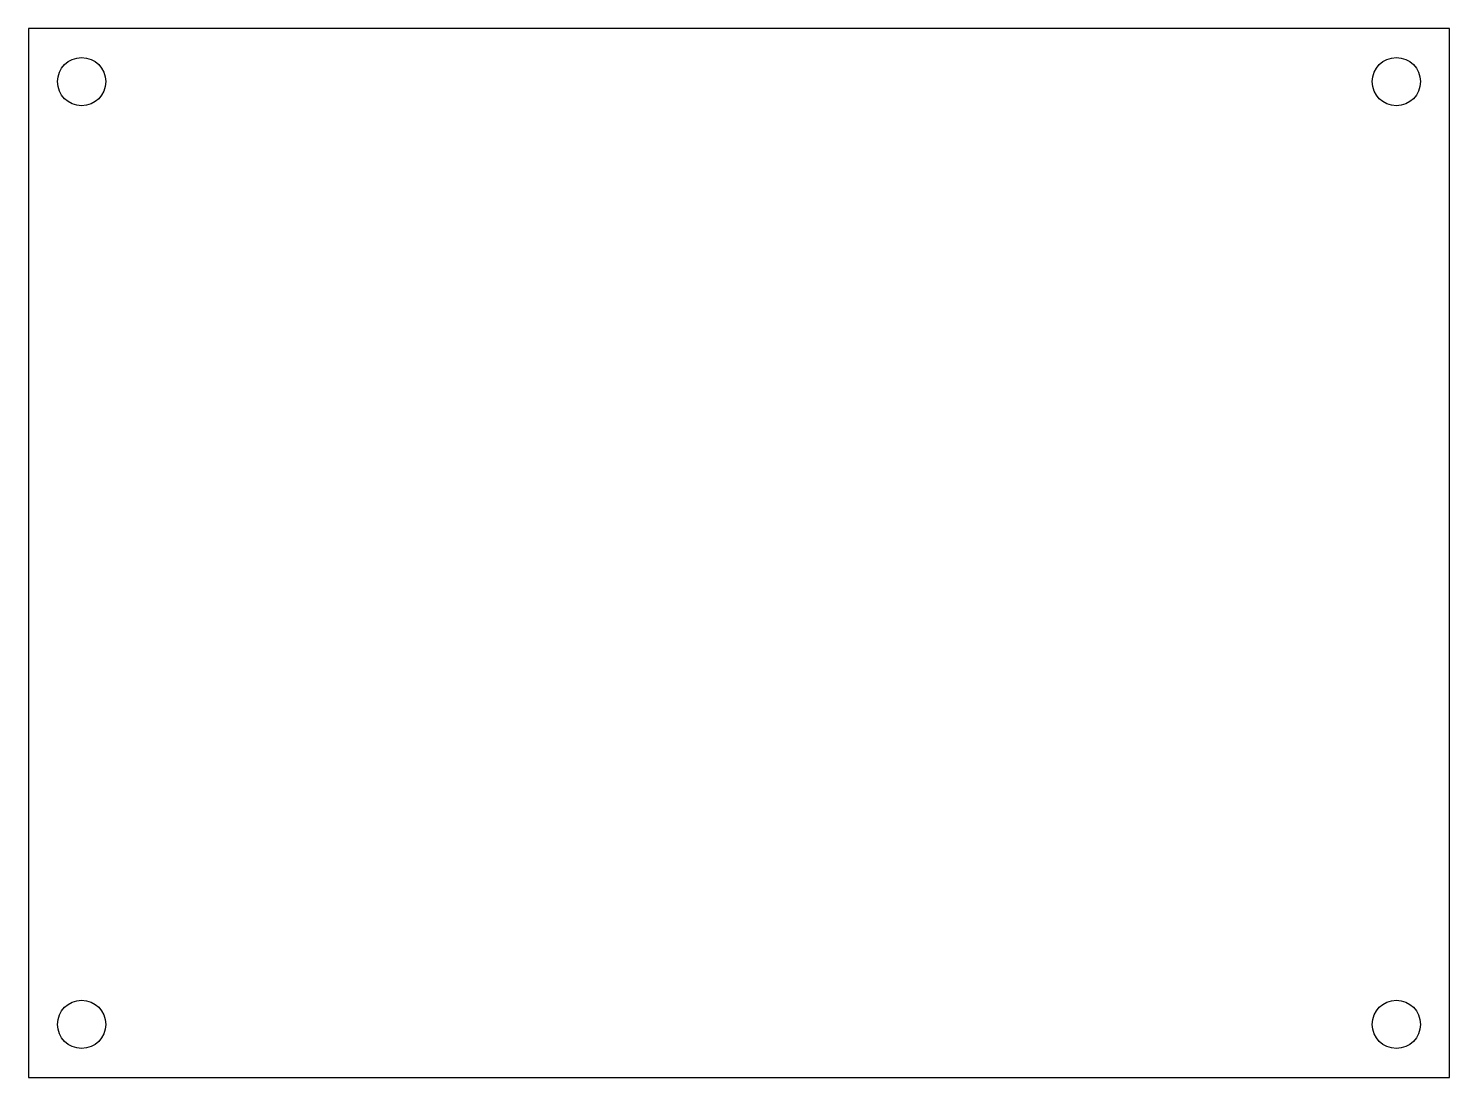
# Model space of a CAD drawing. Header units: millimetres. Extents: x -46.7 to 46.8, y -34.5 to 34.5.
import ezdxf

# ---------------------------------------------------------------- set-up
doc = ezdxf.new("R2010")
doc.units = ezdxf.units.MM
doc.layers.get('0').update_dxf_attribs({"linetype": 'CONTINUOUS'})

msp = doc.modelspace()

# ---------------------------------------------------------------- linework, layer by layer
msp.add_lwpolyline([(-46.75, 34.5), (-46.75, -34.5), (46.75, -34.5), (46.75, 34.5)], close=True)
for centre in [(-43.25, 31), (43.25, 31), (-43.25, -31), (43.25, -31)]:
    msp.add_circle(centre, 1.586)

doc.saveas('drawing.dxf')
